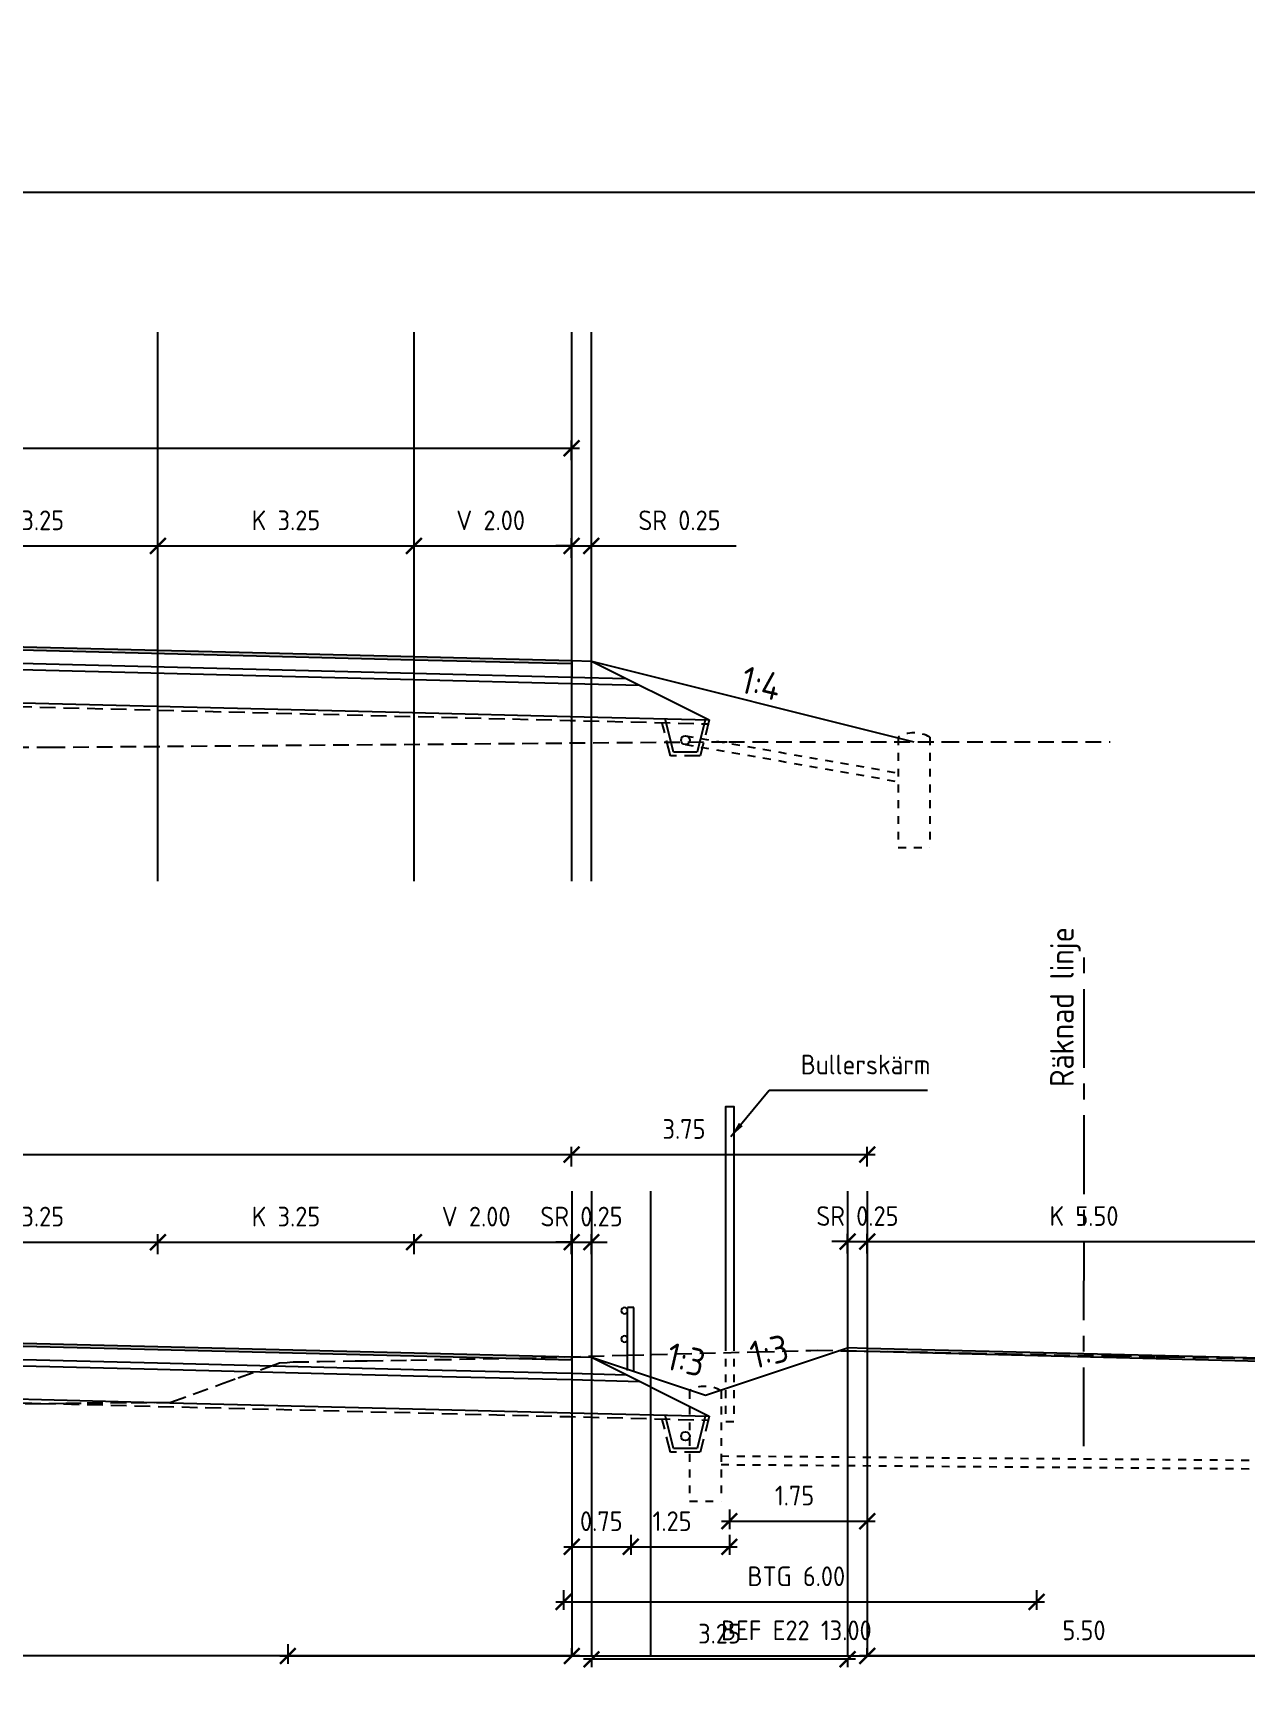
# Model space of a CAD drawing. Header units: metres. Extents: x 166439 to 168621, y 6226863 to 6228959.
# Drawn here: x 166580.16 to 166595.54, y 6226980.32 to 6227001.21 of the extents above; entities that cross this region are included whole.
import ezdxf

# ---------------------------------------------------------------- set-up
doc = ezdxf.new("R2010")
doc.units = ezdxf.units.M
doc.header["$LTSCALE"] = 0.1
doc.header["$MEASUREMENT"] = 0
for name, pattern in [('AA_DASHED_1', [2, 1, -1]), ('CENTER', [16, 10, -2, 2, -2]), ('DASHED_2', [3, 2, -1])]:
    doc.linetypes.add(name, pattern=pattern)
doc.layers.get('0').update_dxf_attribs({"linetype": 'CONTINUOUS'})
doc.layers.get('DEFPOINTS').update_dxf_attribs({"color": 5, "linetype": 'CONTINUOUS'})
for name, color, linetype in [('04_geotextil', 1, 'DASHED_2'), ('04_mått', 4, 'CONTINUOUS'), ('04_topp', 7, 'CONTINUOUS'), ('04_txt', 1, 'CONTINUOUS'), ('04_öb', 4, 'CONTINUOUS'), ('04_överyta', 3, 'CONTINUOUS'), ('900_CENT', 4, 'CENTER'), ('900_RACKE', 4, 'CONTINUOUS'), ('Brunn_', 4, 'AA_DASHED_1'), ('Bullerskärm', 4, 'CONTINUOUS'), ('M-372A', 8, 'DASHED_2'), ('M-373', 4, 'CONTINUOUS')]:
    doc.layers.add(name, color=color, linetype=linetype)
doc.styles.add('ISO', font='iso.shx')
doc.dimstyles.new('BH90$0', dxfattribs={"dimscale": 0.05, "dimtxt": 2.5, "dimasz": 2, "dimexe": 1, "dimexo": 5, "dimgap": 2, "dimtad": 1, "dimzin": 0, "dimdsep": 46, "dimtxsty": 'ISO', "dimblk1": 'ARCHTICK', "dimblk2": 'ARCHTICK', "dimsah": 1, "dimcen": 1.5, "dimdle": 1, "dimadec": 0, "dimazin": 0, "dimtfac": 1, "dimtix": 1, "dimtmove": 0, "dimatfit": 3, "dimfxl": 1.5, "dimfxlon": 1, "dimtolj": 1, "dimtzin": 0, "dimarcsym": 0})
doc.dimstyles.new('BH90$7', dxfattribs={"dimscale": 0.05, "dimtxt": 2.5, "dimasz": 3, "dimexe": 2, "dimexo": 20, "dimgap": 1, "dimtad": 1, "dimzin": 0, "dimdsep": 46, "dimtxsty": 'ISO', "dimblk1": 'OPEN90', "dimblk2": 'OPEN90', "dimsah": 1, "dimcen": 4, "dimdle": 2, "dimadec": 0, "dimazin": 0, "dimtfac": 1, "dimtix": 1, "dimtmove": 0, "dimatfit": 3, "dimfxl": 2, "dimtolj": 1, "dimtzin": 0, "dimarcsym": 0})

# ---------------------------------------------------------------- blocks, each defined once
blk = doc.blocks.new('_ARCHTICK')
at = {"color": 0, "linetype": 'ByBlock', "const_width": 0.15}
blk.add_lwpolyline([(-0.5, -0.5), (0.5, 0.5)], dxfattribs=at)
blk = doc.blocks.new('*D97')
at = {"layer": 'DEFPOINTS', "color": 0, "lineweight": -2}
for p, q in [((166563.162, 6227010.659), (166563.162, 6227015.659)), ((166663.162, 6227010.659), (166663.162, 6227015.659)), ((166561.162, 6227013.659), (166665.162, 6227013.659))]:
    blk.add_line(p, q, dxfattribs=at)
at = {"layer": 'DEFPOINTS', "color": 0}
for p in [(166663.162, 6227013.659), (166563.162, 6226999.189), (166663.162, 6226999.189)]:
    blk.add_point(p, dxfattribs=at)
at = {"layer": 'DEFPOINTS', "color": 0, "lineweight": -2, "xscale": 4, "yscale": 4, "zscale": 4, "rotation": 180}
blk.add_blockref('_ARCHTICK', (166563.162, 6227013.659), dxfattribs=at)
at = {"layer": 'DEFPOINTS', "color": 0, "lineweight": -2, "xscale": 4, "yscale": 4, "zscale": 4}
blk.add_blockref('_ARCHTICK', (166663.162, 6227013.659), dxfattribs=at)
at = {"layer": 'DEFPOINTS', "color": 0, "insert": (166613.162, 6227020.159), "char_height": 5, "attachment_point": 5, "style": 'ISO'}
blk.add_mtext('\\A1;100.00', dxfattribs=at)
blk = doc.blocks.new('*D104')
at = {"layer": '04_mått', "color": 0, "lineweight": -2}
for p, q in [((166578.395, 6226994.702), (166581.845, 6226994.702)), ((166578.495, 6226994.702), (166578.495, 6226994.802)), ((166581.745, 6226994.552), (166581.745, 6226994.802))]:
    blk.add_line(p, q, dxfattribs=at)
at = {"layer": 'DEFPOINTS', "color": 0}
for p in [(166578.495, 6226994.702), (166581.745, 6226994.702), (166581.745, 6226993.379)]:
    blk.add_point(p, dxfattribs=at)
at = {"layer": '04_mått', "color": 0, "lineweight": -2, "xscale": 0.2, "yscale": 0.2, "zscale": 0.2, "rotation": 180}
blk.add_blockref('_ARCHTICK', (166578.495, 6226994.702), dxfattribs=at)
at = {"layer": '04_mått', "color": 0, "lineweight": -2, "xscale": 0.2, "yscale": 0.2, "zscale": 0.2}
blk.add_blockref('_ARCHTICK', (166581.745, 6226994.702), dxfattribs=at)
at = {"layer": '04_mått', "color": 0, "insert": (166580.12, 6226995.027), "char_height": 0.25, "attachment_point": 5, "style": 'ISO'}
blk.add_mtext('\\A1;K 3.25', dxfattribs=at)
blk = doc.blocks.new('*D106')
at = {"layer": '04_mått', "color": 0, "lineweight": -2}
for p, q in [((166584.895, 6226994.702), (166587.095, 6226994.702)), ((166584.995, 6226994.552), (166584.995, 6226994.802)), ((166586.995, 6226994.552), (166586.995, 6226994.802))]:
    blk.add_line(p, q, dxfattribs=at)
at = {"layer": 'DEFPOINTS', "color": 0}
for p in [(166586.995, 6226994.702), (166584.995, 6226993.298), (166586.995, 6226993.348)]:
    blk.add_point(p, dxfattribs=at)
at = {"layer": '04_mått', "color": 0, "lineweight": -2, "xscale": 0.2, "yscale": 0.2, "zscale": 0.2, "rotation": 180}
blk.add_blockref('_ARCHTICK', (166584.995, 6226994.702), dxfattribs=at)
at = {"layer": '04_mått', "color": 0, "lineweight": -2, "xscale": 0.2, "yscale": 0.2, "zscale": 0.2}
blk.add_blockref('_ARCHTICK', (166586.995, 6226994.702), dxfattribs=at)
at = {"layer": '04_mått', "color": 0, "insert": (166585.967, 6226995.027), "char_height": 0.25, "attachment_point": 5, "style": 'ISO'}
blk.add_mtext('\\A1;V 2.00', dxfattribs=at)
blk = doc.blocks.new('*D107')
at = {"layer": '04_mått', "color": 0, "lineweight": -2}
for p, q in [((166586.995, 6226994.702), (166586.795, 6226994.702)), ((166586.995, 6226994.552), (166586.995, 6226994.802)), ((166586.995, 6226994.702), (166587.245, 6226994.702)), ((166587.245, 6226994.552), (166587.245, 6226994.802)), ((166587.245, 6226994.702), (166589.081, 6226994.702))]:
    blk.add_line(p, q, dxfattribs=at)
at = {"layer": 'DEFPOINTS', "color": 0}
for p in [(166587.245, 6226994.702), (166586.995, 6226993.248), (166587.245, 6226993.254)]:
    blk.add_point(p, dxfattribs=at)
at = {"layer": '04_mått', "color": 0, "lineweight": -2, "xscale": 0.2, "yscale": 0.2, "zscale": 0.2}
blk.add_blockref('_ARCHTICK', (166586.995, 6226994.702), dxfattribs=at)
at = {"layer": '04_mått', "color": 0, "lineweight": -2, "xscale": 0.2, "yscale": 0.2, "zscale": 0.2, "rotation": 180}
blk.add_blockref('_ARCHTICK', (166587.245, 6226994.702), dxfattribs=at)
at = {"layer": '04_mått', "color": 0, "insert": (166588.363, 6226995.027), "char_height": 0.25, "attachment_point": 5, "style": 'ISO'}
blk.add_mtext('\\A1;SR 0.25', dxfattribs=at)
blk = doc.blocks.new('*D108')
at = {"layer": '04_mått', "color": 0, "lineweight": -2}
for p, q in [((166568.495, 6226995.791), (166568.495, 6226996.041)), ((166586.995, 6226995.791), (166586.995, 6226996.041)), ((166568.395, 6226995.941), (166587.095, 6226995.941))]:
    blk.add_line(p, q, dxfattribs=at)
at = {"layer": 'DEFPOINTS', "color": 0}
for p in [(166586.995, 6226995.941), (166568.495, 6226993.248), (166586.995, 6226993.248)]:
    blk.add_point(p, dxfattribs=at)
at = {"layer": '04_mått', "color": 0, "lineweight": -2, "xscale": 0.2, "yscale": 0.2, "zscale": 0.2, "rotation": 180}
blk.add_blockref('_ARCHTICK', (166568.495, 6226995.941), dxfattribs=at)
at = {"layer": '04_mått', "color": 0, "lineweight": -2, "xscale": 0.2, "yscale": 0.2, "zscale": 0.2}
blk.add_blockref('_ARCHTICK', (166586.995, 6226995.941), dxfattribs=at)
at = {"layer": '04_mått', "color": 0, "insert": (166577.745, 6226996.293), "char_height": 0.25, "attachment_point": 5, "style": 'ISO'}
blk.add_mtext('\\A1;VÄGBREDD 18.50', dxfattribs=at)
blk = doc.blocks.new('*D109')
at = {"layer": '04_mått', "color": 0, "lineweight": -2}
for p, q in [((166587.646, 6226982.003), (166589.096, 6226982.003)), ((166587.746, 6226982.153), (166587.746, 6226981.903)), ((166588.996, 6226982.153), (166588.996, 6226981.903))]:
    blk.add_line(p, q, dxfattribs=at)
at = {"layer": 'DEFPOINTS', "color": 0}
for p in [(166587.746, 6226984.302), (166588.996, 6226984.081), (166588.996, 6226982.003)]:
    blk.add_point(p, dxfattribs=at)
at = {"layer": '04_mått', "color": 0, "lineweight": -2, "xscale": 0.2, "yscale": 0.2, "zscale": 0.2, "rotation": 180}
blk.add_blockref('_ARCHTICK', (166587.746, 6226982.003), dxfattribs=at)
at = {"layer": '04_mått', "color": 0, "lineweight": -2, "xscale": 0.2, "yscale": 0.2, "zscale": 0.2}
blk.add_blockref('_ARCHTICK', (166588.996, 6226982.003), dxfattribs=at)
at = {"layer": '04_mått', "color": 0, "insert": (166588.269, 6226982.328), "char_height": 0.25, "attachment_point": 5, "style": 'ISO'}
blk.add_mtext('\\A1;1.25', dxfattribs=at)
blk = doc.blocks.new('*D110')
at = {"layer": '04_mått', "color": 0, "lineweight": -2}
for p, q in [((166586.896, 6226982.003), (166587.846, 6226982.003)), ((166586.996, 6226982.153), (166586.996, 6226981.903)), ((166587.746, 6226982.153), (166587.746, 6226981.903))]:
    blk.add_line(p, q, dxfattribs=at)
at = {"layer": 'DEFPOINTS', "color": 0}
for p in [(166586.996, 6226984.414), (166587.746, 6226984.302), (166587.746, 6226982.003)]:
    blk.add_point(p, dxfattribs=at)
at = {"layer": '04_mått', "color": 0, "lineweight": -2, "xscale": 0.2, "yscale": 0.2, "zscale": 0.2, "rotation": 180}
blk.add_blockref('_ARCHTICK', (166586.996, 6226982.003), dxfattribs=at)
at = {"layer": '04_mått', "color": 0, "lineweight": -2, "xscale": 0.2, "yscale": 0.2, "zscale": 0.2}
blk.add_blockref('_ARCHTICK', (166587.746, 6226982.003), dxfattribs=at)
at = {"layer": '04_mått', "color": 0, "insert": (166587.371, 6226982.328), "char_height": 0.25, "attachment_point": 5, "style": 'ISO'}
blk.add_mtext('\\A1;0.75', dxfattribs=at)
blk = doc.blocks.new('*D111')
at = {"layer": '04_mått', "color": 0, "lineweight": -2}
for p, q in [((166588.996, 6226982.478), (166588.996, 6226982.228)), ((166590.746, 6226982.478), (166590.746, 6226982.228)), ((166588.896, 6226982.328), (166590.846, 6226982.328))]:
    blk.add_line(p, q, dxfattribs=at)
at = {"layer": 'DEFPOINTS', "color": 0}
for p in [(166590.746, 6226984.481), (166588.996, 6226984.244), (166590.746, 6226982.328)]:
    blk.add_point(p, dxfattribs=at)
at = {"layer": '04_mått', "color": 0, "lineweight": -2, "xscale": 0.2, "yscale": 0.2, "zscale": 0.2, "rotation": 180}
blk.add_blockref('_ARCHTICK', (166588.996, 6226982.328), dxfattribs=at)
at = {"layer": '04_mått', "color": 0, "lineweight": -2, "xscale": 0.2, "yscale": 0.2, "zscale": 0.2}
blk.add_blockref('_ARCHTICK', (166590.746, 6226982.328), dxfattribs=at)
at = {"layer": '04_mått', "color": 0, "insert": (166589.823, 6226982.653), "char_height": 0.25, "attachment_point": 5, "style": 'ISO'}
blk.add_mtext('\\A1;1.75', dxfattribs=at)
blk = doc.blocks.new('*D112')
at = {"layer": '04_mått', "color": 0, "lineweight": -2}
for p, q in [((166583.393, 6226980.768), (166583.393, 6226980.518)), ((166596.393, 6226980.768), (166596.393, 6226980.518)), ((166583.293, 6226980.618), (166596.493, 6226980.618))]:
    blk.add_line(p, q, dxfattribs=at)
at = {"layer": 'DEFPOINTS', "color": 0}
for p in [(166583.393, 6226984.347), (166596.393, 6226984.376), (166596.393, 6226980.618)]:
    blk.add_point(p, dxfattribs=at)
at = {"layer": '04_mått', "color": 0, "lineweight": -2, "xscale": 0.2, "yscale": 0.2, "zscale": 0.2, "rotation": 180}
blk.add_blockref('_ARCHTICK', (166583.393, 6226980.618), dxfattribs=at)
at = {"layer": '04_mått', "color": 0, "lineweight": -2, "xscale": 0.2, "yscale": 0.2, "zscale": 0.2}
blk.add_blockref('_ARCHTICK', (166596.393, 6226980.618), dxfattribs=at)
at = {"layer": '04_mått', "color": 0, "insert": (166589.846, 6226980.943), "char_height": 0.25, "attachment_point": 5, "style": 'ISO'}
blk.add_mtext('\\A1;BEF E22 13.00', dxfattribs=at)
blk = doc.blocks.new('*D116')
at = {"layer": '04_mått', "color": 0, "lineweight": -2}
for p, q in [((166584.995, 6226985.718), (166584.995, 6226985.968)), ((166586.995, 6226985.718), (166586.995, 6226985.968)), ((166584.895, 6226985.868), (166587.095, 6226985.868))]:
    blk.add_line(p, q, dxfattribs=at)
at = {"layer": 'DEFPOINTS', "color": 0}
for p in [(166586.995, 6226985.868), (166584.995, 6226984.464), (166586.995, 6226984.514)]:
    blk.add_point(p, dxfattribs=at)
at = {"layer": '04_mått', "color": 0, "lineweight": -2, "xscale": 0.2, "yscale": 0.2, "zscale": 0.2, "rotation": 180}
blk.add_blockref('_ARCHTICK', (166584.995, 6226985.868), dxfattribs=at)
at = {"layer": '04_mått', "color": 0, "lineweight": -2, "xscale": 0.2, "yscale": 0.2, "zscale": 0.2}
blk.add_blockref('_ARCHTICK', (166586.995, 6226985.868), dxfattribs=at)
at = {"layer": '04_mått', "color": 0, "insert": (166585.783, 6226986.193), "char_height": 0.25, "attachment_point": 5, "style": 'ISO'}
blk.add_mtext('\\A1;V 2.00', dxfattribs=at)
blk = doc.blocks.new('*D117')
at = {"layer": '04_mått', "color": 0, "lineweight": -2}
for p, q in [((166586.995, 6226985.718), (166586.995, 6226985.968)), ((166587.245, 6226985.718), (166587.245, 6226985.968)), ((166586.995, 6226985.868), (166586.795, 6226985.868)), ((166586.995, 6226985.868), (166587.245, 6226985.868)), ((166587.245, 6226985.868), (166587.445, 6226985.868))]:
    blk.add_line(p, q, dxfattribs=at)
at = {"layer": 'DEFPOINTS', "color": 0}
for p in [(166587.245, 6226985.868), (166586.995, 6226984.414), (166587.245, 6226984.42)]:
    blk.add_point(p, dxfattribs=at)
at = {"layer": '04_mått', "color": 0, "lineweight": -2, "xscale": 0.2, "yscale": 0.2, "zscale": 0.2}
blk.add_blockref('_ARCHTICK', (166586.995, 6226985.868), dxfattribs=at)
at = {"layer": '04_mått', "color": 0, "lineweight": -2, "xscale": 0.2, "yscale": 0.2, "zscale": 0.2, "rotation": 180}
blk.add_blockref('_ARCHTICK', (166587.245, 6226985.868), dxfattribs=at)
at = {"layer": '04_mått', "color": 0, "insert": (166587.12, 6226986.193), "char_height": 0.25, "attachment_point": 5, "style": 'ISO'}
blk.add_mtext('\\A1;SR 0.25', dxfattribs=at)
blk = doc.blocks.new('*D118')
at = {"layer": '04_mått', "color": 0, "lineweight": -2}
for p, q in [((166568.395, 6226986.979), (166587.095, 6226986.979)), ((166568.495, 6226986.829), (166568.495, 6226987.079)), ((166586.995, 6226986.829), (166586.995, 6226987.079))]:
    blk.add_line(p, q, dxfattribs=at)
at = {"layer": 'DEFPOINTS', "color": 0}
for p in [(166586.995, 6226986.979), (166568.495, 6226984.414), (166586.995, 6226984.414)]:
    blk.add_point(p, dxfattribs=at)
at = {"layer": '04_mått', "color": 0, "lineweight": -2, "xscale": 0.2, "yscale": 0.2, "zscale": 0.2, "rotation": 180}
blk.add_blockref('_ARCHTICK', (166568.495, 6226986.979), dxfattribs=at)
at = {"layer": '04_mått', "color": 0, "lineweight": -2, "xscale": 0.2, "yscale": 0.2, "zscale": 0.2}
blk.add_blockref('_ARCHTICK', (166586.995, 6226986.979), dxfattribs=at)
at = {"layer": '04_mått', "color": 0, "insert": (166577.745, 6226987.331), "char_height": 0.25, "attachment_point": 5, "style": 'ISO'}
blk.add_mtext('\\A1;VÄGBREDD 18.50', dxfattribs=at)
blk = doc.blocks.new('*D119')
at = {"layer": '04_mått', "color": 0, "lineweight": -2}
for p, q in [((166586.895, 6226986.979), (166590.846, 6226986.979)), ((166586.995, 6226986.979), (166586.995, 6226987.079)), ((166590.746, 6226986.829), (166590.746, 6226987.079))]:
    blk.add_line(p, q, dxfattribs=at)
at = {"layer": 'DEFPOINTS', "color": 0}
for p in [(166590.746, 6226986.979), (166586.995, 6226986.665), (166590.746, 6226984.16)]:
    blk.add_point(p, dxfattribs=at)
at = {"layer": '04_mått', "color": 0, "lineweight": -2, "xscale": 0.2, "yscale": 0.2, "zscale": 0.2, "rotation": 180}
blk.add_blockref('_ARCHTICK', (166586.995, 6226986.979), dxfattribs=at)
at = {"layer": '04_mått', "color": 0, "lineweight": -2, "xscale": 0.2, "yscale": 0.2, "zscale": 0.2}
blk.add_blockref('_ARCHTICK', (166590.746, 6226986.979), dxfattribs=at)
at = {"layer": '04_mått', "color": 0, "insert": (166588.421, 6226987.304), "char_height": 0.25, "attachment_point": 5, "style": 'ISO'}
blk.add_mtext('\\A1;3.75', dxfattribs=at)
blk = doc.blocks.new('Bullerskydd')
at = {"flags": 128}
blk.add_lwpolyline([(-0.051, 0.099), (-0.051, 3.099), (0.049, 3.099), (0.049, 0.099)], dxfattribs=at)
at = {"linetype": 'AA_DASHED_1', "flags": 128}
blk.add_lwpolyline([(0.049, 0.099), (0.049, -0.901), (-0.051, -0.901), (-0.051, 0.099)], dxfattribs=at)
blk = doc.blocks.new('*D120')
at = {"layer": '04_mått', "color": 0, "lineweight": -2}
for p, q in [((166590.496, 6226985.725), (166590.496, 6226985.975)), ((166590.746, 6226985.725), (166590.746, 6226985.975)), ((166590.496, 6226985.875), (166590.296, 6226985.875)), ((166590.496, 6226985.875), (166590.746, 6226985.875)), ((166590.746, 6226985.875), (166590.946, 6226985.875))]:
    blk.add_line(p, q, dxfattribs=at)
at = {"layer": 'DEFPOINTS', "color": 0}
for p in [(166590.746, 6226985.875), (166590.496, 6226984.475), (166590.746, 6226984.481)]:
    blk.add_point(p, dxfattribs=at)
at = {"layer": '04_mått', "color": 0, "lineweight": -2, "xscale": 0.2, "yscale": 0.2, "zscale": 0.2}
blk.add_blockref('_ARCHTICK', (166590.496, 6226985.875), dxfattribs=at)
at = {"layer": '04_mått', "color": 0, "lineweight": -2, "xscale": 0.2, "yscale": 0.2, "zscale": 0.2, "rotation": 180}
blk.add_blockref('_ARCHTICK', (166590.746, 6226985.875), dxfattribs=at)
at = {"layer": '04_mått', "color": 0, "insert": (166590.621, 6226986.2), "char_height": 0.25, "attachment_point": 5, "style": 'ISO'}
blk.add_mtext('\\A1;SR 0.25', dxfattribs=at)
blk = doc.blocks.new('*D122')
at = {"layer": '04_mått', "color": 0, "lineweight": -2}
for p, q in [((166586.893, 6226981.454), (166586.893, 6226981.204)), ((166592.893, 6226981.454), (166592.893, 6226981.204)), ((166586.793, 6226981.304), (166592.993, 6226981.304))]:
    blk.add_line(p, q, dxfattribs=at)
at = {"layer": 'DEFPOINTS', "color": 0}
for p in [(166586.893, 6226984.395), (166592.893, 6226984.359), (166592.893, 6226981.304)]:
    blk.add_point(p, dxfattribs=at)
at = {"layer": '04_mått', "color": 0, "lineweight": -2, "xscale": 0.2, "yscale": 0.2, "zscale": 0.2, "rotation": 180}
blk.add_blockref('_ARCHTICK', (166586.893, 6226981.304), dxfattribs=at)
at = {"layer": '04_mått', "color": 0, "lineweight": -2, "xscale": 0.2, "yscale": 0.2, "zscale": 0.2}
blk.add_blockref('_ARCHTICK', (166592.893, 6226981.304), dxfattribs=at)
at = {"layer": '04_mått', "color": 0, "insert": (166589.846, 6226981.629), "char_height": 0.25, "attachment_point": 5, "style": 'ISO'}
blk.add_mtext('\\A1;BTG 6.00', dxfattribs=at)
blk = doc.blocks.new('*D123')
at = {"layer": 'DEFPOINTS', "color": 0, "lineweight": -2}
for p, q in [((166590.746, 6226980.618), (166590.746, 6226980.718)), ((166596.246, 6226980.618), (166596.246, 6226980.718)), ((166596.346, 6226980.618), (166590.646, 6226980.618))]:
    blk.add_line(p, q, dxfattribs=at)
at = {"layer": 'DEFPOINTS', "color": 0}
for p in [(166590.746, 6226980.618), (166590.746, 6226980.618), (166596.246, 6226980.618)]:
    blk.add_point(p, dxfattribs=at)
at = {"layer": 'DEFPOINTS', "color": 0, "lineweight": -2, "xscale": 0.2, "yscale": 0.2, "zscale": 0.2, "rotation": 180}
blk.add_blockref('_ARCHTICK', (166590.746, 6226980.618), dxfattribs=at)
at = {"layer": 'DEFPOINTS', "color": 0, "lineweight": -2, "xscale": 0.2, "yscale": 0.2, "zscale": 0.2}
blk.add_blockref('_ARCHTICK', (166596.246, 6226980.618), dxfattribs=at)
at = {"layer": 'DEFPOINTS', "color": 0, "insert": (166593.496, 6226980.943), "char_height": 0.25, "attachment_point": 5, "style": 'ISO'}
blk.add_mtext('\\A1;5.50', dxfattribs=at)
blk = doc.blocks.new('*D124')
at = {"layer": 'DEFPOINTS', "color": 0, "lineweight": -2}
for p, q in [((166590.596, 6226980.576), (166587.146, 6226980.576)), ((166587.246, 6226980.576), (166587.246, 6226980.476)), ((166590.496, 6226980.576), (166590.496, 6226980.476))]:
    blk.add_line(p, q, dxfattribs=at)
at = {"layer": 'DEFPOINTS', "color": 0}
for p in [(166587.246, 6226980.618), (166587.246, 6226980.576), (166590.496, 6226980.618)]:
    blk.add_point(p, dxfattribs=at)
at = {"layer": 'DEFPOINTS', "color": 0, "lineweight": -2, "xscale": 0.2, "yscale": 0.2, "zscale": 0.2, "rotation": 180}
blk.add_blockref('_ARCHTICK', (166587.246, 6226980.576), dxfattribs=at)
at = {"layer": 'DEFPOINTS', "color": 0, "lineweight": -2, "xscale": 0.2, "yscale": 0.2, "zscale": 0.2}
blk.add_blockref('_ARCHTICK', (166590.496, 6226980.576), dxfattribs=at)
at = {"layer": 'DEFPOINTS', "color": 0, "insert": (166588.871, 6226980.901), "char_height": 0.25, "attachment_point": 5, "style": 'ISO'}
blk.add_mtext('\\A1;3.25', dxfattribs=at)
blk = doc.blocks.new('*D125')
at = {"layer": 'DEFPOINTS', "color": 0, "lineweight": -2}
for p, q in [((166568.496, 6226980.618), (166568.496, 6226980.718)), ((166586.996, 6226980.618), (166586.996, 6226980.718)), ((166587.096, 6226980.618), (166568.396, 6226980.618))]:
    blk.add_line(p, q, dxfattribs=at)
at = {"layer": 'DEFPOINTS', "color": 0}
for p in [(166568.496, 6226980.618), (166568.496, 6226980.618), (166586.996, 6226980.618)]:
    blk.add_point(p, dxfattribs=at)
at = {"layer": 'DEFPOINTS', "color": 0, "lineweight": -2, "xscale": 0.2, "yscale": 0.2, "zscale": 0.2, "rotation": 180}
blk.add_blockref('_ARCHTICK', (166568.496, 6226980.618), dxfattribs=at)
at = {"layer": 'DEFPOINTS', "color": 0, "lineweight": -2, "xscale": 0.2, "yscale": 0.2, "zscale": 0.2}
blk.add_blockref('_ARCHTICK', (166586.996, 6226980.618), dxfattribs=at)
at = {"layer": 'DEFPOINTS', "color": 0, "insert": (166577.746, 6226980.943), "char_height": 0.25, "attachment_point": 5, "style": 'ISO'}
blk.add_mtext('\\A1;18.50', dxfattribs=at)
blk = doc.blocks.new('*D138')
at = {"layer": '04_överyta', "color": 0, "lineweight": -2}
for p, q in [((166590.746, 6226985.875), (166590.746, 6226985.975)), ((166596.246, 6226985.875), (166596.246, 6226985.975)), ((166590.646, 6226985.875), (166596.346, 6226985.875))]:
    blk.add_line(p, q, dxfattribs=at)
at = {"layer": 'DEFPOINTS', "color": 0}
for p in [(166596.246, 6226985.875), (166590.746, 6226985.697), (166596.246, 6226985.703)]:
    blk.add_point(p, dxfattribs=at)
at = {"layer": '04_överyta', "color": 0, "lineweight": -2, "xscale": 0.2, "yscale": 0.2, "zscale": 0.2, "rotation": 180}
blk.add_blockref('_ARCHTICK', (166590.746, 6226985.875), dxfattribs=at)
at = {"layer": '04_överyta', "color": 0, "lineweight": -2, "xscale": 0.2, "yscale": 0.2, "zscale": 0.2}
blk.add_blockref('_ARCHTICK', (166596.246, 6226985.875), dxfattribs=at)
at = {"layer": '04_överyta', "color": 0, "insert": (166593.496, 6226986.2), "char_height": 0.25, "attachment_point": 5, "style": 'ISO'}
blk.add_mtext('\\A1;K 5.50', dxfattribs=at)
blk = doc.blocks.new('A$C7658371B')
at = {"layer": '900_RACKE', "color": 4}
for p, q in [((0, 0.8), (0.08, 0.8)), ((0, 0), (0, 0.8)), ((0.08, 0), (0.08, 0.8))]:
    blk.add_line(p, q, dxfattribs=at)
for centre in [(0.12, 0.759), (0.12, 0.4)]:
    blk.add_circle(centre, 0.0402, dxfattribs=at)
blk = doc.blocks.new('*D191')
at = {"layer": '04_mått', "color": 0, "lineweight": -2}
for p, q in [((166581.645, 6226994.702), (166585.095, 6226994.702)), ((166581.745, 6226994.702), (166581.745, 6226994.802)), ((166584.995, 6226994.552), (166584.995, 6226994.802))]:
    blk.add_line(p, q, dxfattribs=at)
at = {"layer": 'DEFPOINTS', "color": 0}
for p in [(166581.745, 6226994.702), (166584.995, 6226994.702), (166584.995, 6226993.298)]:
    blk.add_point(p, dxfattribs=at)
at = {"layer": '04_mått', "color": 0, "lineweight": -2, "xscale": 0.2, "yscale": 0.2, "zscale": 0.2, "rotation": 180}
blk.add_blockref('_ARCHTICK', (166581.745, 6226994.702), dxfattribs=at)
at = {"layer": '04_mått', "color": 0, "lineweight": -2, "xscale": 0.2, "yscale": 0.2, "zscale": 0.2}
blk.add_blockref('_ARCHTICK', (166584.995, 6226994.702), dxfattribs=at)
at = {"layer": '04_mått', "color": 0, "insert": (166583.37, 6226995.027), "char_height": 0.25, "attachment_point": 5, "style": 'ISO'}
blk.add_mtext('\\A1;K 3.25', dxfattribs=at)
blk = doc.blocks.new('*D194')
at = {"layer": '04_mått', "color": 0, "lineweight": -2}
for p, q in [((166578.495, 6226985.868), (166578.495, 6226985.968)), ((166581.745, 6226985.718), (166581.745, 6226985.968)), ((166578.395, 6226985.868), (166581.845, 6226985.868))]:
    blk.add_line(p, q, dxfattribs=at)
at = {"layer": 'DEFPOINTS', "color": 0}
for p in [(166578.495, 6226985.868), (166581.745, 6226985.868), (166581.745, 6226984.545)]:
    blk.add_point(p, dxfattribs=at)
at = {"layer": '04_mått', "color": 0, "lineweight": -2, "xscale": 0.2, "yscale": 0.2, "zscale": 0.2, "rotation": 180}
blk.add_blockref('_ARCHTICK', (166578.495, 6226985.868), dxfattribs=at)
at = {"layer": '04_mått', "color": 0, "lineweight": -2, "xscale": 0.2, "yscale": 0.2, "zscale": 0.2}
blk.add_blockref('_ARCHTICK', (166581.745, 6226985.868), dxfattribs=at)
at = {"layer": '04_mått', "color": 0, "insert": (166580.12, 6226986.193), "char_height": 0.25, "attachment_point": 5, "style": 'ISO'}
blk.add_mtext('\\A1;K 3.25', dxfattribs=at)
blk = doc.blocks.new('*D195')
at = {"layer": '04_mått', "color": 0, "lineweight": -2}
for p, q in [((166581.745, 6226985.868), (166581.745, 6226985.968)), ((166584.995, 6226985.718), (166584.995, 6226985.968)), ((166581.645, 6226985.868), (166585.095, 6226985.868))]:
    blk.add_line(p, q, dxfattribs=at)
at = {"layer": 'DEFPOINTS', "color": 0}
for p in [(166581.745, 6226985.868), (166584.995, 6226985.868), (166584.995, 6226984.464)]:
    blk.add_point(p, dxfattribs=at)
at = {"layer": '04_mått', "color": 0, "lineweight": -2, "xscale": 0.2, "yscale": 0.2, "zscale": 0.2, "rotation": 180}
blk.add_blockref('_ARCHTICK', (166581.745, 6226985.868), dxfattribs=at)
at = {"layer": '04_mått', "color": 0, "lineweight": -2, "xscale": 0.2, "yscale": 0.2, "zscale": 0.2}
blk.add_blockref('_ARCHTICK', (166584.995, 6226985.868), dxfattribs=at)
at = {"layer": '04_mått', "color": 0, "insert": (166583.37, 6226986.193), "char_height": 0.25, "attachment_point": 5, "style": 'ISO'}
blk.add_mtext('\\A1;K 3.25', dxfattribs=at)

msp = doc.modelspace()

# ---------------------------------------------------------------- hatches: boundary and pattern name
at = {"layer": '04_topp'}
h = msp.add_hatch(color=256, dxfattribs=at)
h.paths.add_polyline_path([(166576.9952, 6226993.4206), (166576.9952, 6226993.4606), (166570.4952, 6226993.2981), (166570.4952, 6226993.2581), (166570.4962, 6226993.2581)])
h.paths.add_polyline_path([(166570.4952, 6226993.2581), (166570.4952, 6226993.2981), (166568.4952, 6226993.2481), (166568.4952, 6226993.2081), (166568.4962, 6226993.2081)])
h.paths.add_polyline_path([(166577.6802, 6226993.4779), (166576.9952, 6226993.4606), (166576.9952, 6226993.4206), (166576.9962, 6226993.4206), (166577.6802, 6226993.4378)])
h.paths.add_polyline_path([(166578.4952, 6226993.4607), (166577.8102, 6226993.4779), (166577.8102, 6226993.4379), (166578.4952, 6226993.4207)])
h.paths.add_polyline_path([(166578.4952, 6226993.4607), (166578.4952, 6226993.4207), (166584.9952, 6226993.2582), (166584.9952, 6226993.2982)])
h.paths.add_polyline_path([(166584.9952, 6226993.2982), (166584.9952, 6226993.2582), (166586.9952, 6226993.2082), (166586.9952, 6226993.2482)])
h.paths.add_polyline_path([(166577.7452, 6226993.4795), (166577.6802, 6226993.4779), (166577.6802, 6226993.4378), (166577.7452, 6226993.4395)])
h.paths.add_polyline_path([(166577.8102, 6226993.4779), (166577.7452, 6226993.4795), (166577.7452, 6226993.4395), (166577.8102, 6226993.4379)])
h = msp.add_hatch(color=256, dxfattribs=at)
h.paths.add_polyline_path([(166570.4962, 6226984.424), (166573.7462, 6226984.5053), (166576.9962, 6226984.5865), (166577.7452, 6226984.6053), (166578.4942, 6226984.5865), (166581.7442, 6226984.5053), (166584.9942, 6226984.424), (166586.1855, 6226984.3942), (166586.3435, 6226984.397), (166586.6085, 6226984.404), (166586.9848, 6226984.4143), (166584.9952, 6226984.464), (166581.7452, 6226984.5453), (166578.4952, 6226984.6265), (166577.7452, 6226984.6453), (166576.9952, 6226984.6265), (166573.7452, 6226984.5453), (166570.4952, 6226984.464), (166568.4955, 6226984.414), (166568.4955, 6226984.374)])
h.paths.add_polyline_path([(166586.9955, 6226984.414), (166586.9848, 6226984.4143), (166586.6085, 6226984.404), (166586.3435, 6226984.397), (166586.1855, 6226984.3942), (166586.9942, 6226984.374), (166586.9955, 6226984.374)])
h = msp.add_hatch(color=256, dxfattribs=at)
h.paths.add_polyline_path([(166596.2445, 6226984.3434), (166596.2455, 6226984.3434), (166596.2455, 6226984.3834), (166593.4955, 6226984.4521), (166593.4955, 6226984.4121)])
h.paths.add_polyline_path([(166593.4955, 6226984.4121), (166593.4955, 6226984.4521), (166590.7455, 6226984.5209), (166590.7455, 6226984.4809)])

# ---------------------------------------------------------------- linework, layer by layer
at = {"layer": '04_geotextil'}
for p, q in [((166588.2486, 6226992.0394), (166588.1455, 6226992.4517)), ((166588.7404, 6226992.4944), (166588.6267, 6226992.0394)), ((166588.6267, 6226992.0394), (166588.2486, 6226992.0394)), ((166588.7404, 6226983.6602), (166588.6267, 6226983.2052)), ((166588.2486, 6226983.2052), (166588.1455, 6226983.6174)), ((166588.6267, 6226983.2052), (166588.2486, 6226983.2052))]:
    msp.add_line(p, q, dxfattribs=at)
at = {"layer": '04_geotextil', "flags": 128}
for points in [[(166566.7512, 6226992.4442), (166568.5142, 6226992.4883), (166570.5142, 6226992.5383), (166577.0142, 6226992.7008), (166577.7453, 6226992.7193), (166578.4762, 6226992.701), (166584.9762, 6226992.5385), (166586.9762, 6226992.4885), (166588.7392, 6226992.4444)], [(166566.7516, 6226983.6102), (166568.5142, 6226983.6543), (166570.5142, 6226983.7043), (166573.7642, 6226983.7855), (166577.0142, 6226983.8668), (166577.7452, 6226983.885), (166578.4762, 6226983.8668), (166581.7262, 6226983.7855), (166584.9762, 6226983.7043), (166586.9762, 6226983.6543), (166588.7392, 6226983.6102)]]:
    msp.add_lwpolyline(points, dxfattribs=at)
at = {"layer": '04_öb'}
for p, q in [((166587.2452, 6226993.242), (166588.7404, 6226992.4944)), ((166588.2876, 6226992.0844), (166588.1851, 6226992.4944)), ((166588.6901, 6226992.4944), (166588.5876, 6226992.0844)), ((166588.5876, 6226992.0844), (166588.2876, 6226992.0844)), ((166587.2452, 6226984.4078), (166588.7404, 6226983.6602)), ((166588.2876, 6226983.2502), (166588.1851, 6226983.6602)), ((166588.6901, 6226983.6602), (166588.5876, 6226983.2502)), ((166588.5876, 6226983.2502), (166588.2876, 6226983.2502))]:
    msp.add_line(p, q, dxfattribs=at)
at = {"layer": '04_öb', "flags": 128}
for points in [[(166567.6345, 6226992.9365), (166568.5024, 6226992.9582), (166570.5024, 6226993.0082), (166577.0024, 6226993.1707), (166577.7452, 6226993.1894), (166578.488, 6226993.1708), (166584.988, 6226993.0083), (166586.988, 6226992.9583), (166587.8559, 6226992.9366)], [(166566.75, 6226992.4942), (166568.5129, 6226992.5383), (166570.5129, 6226992.5883), (166577.0129, 6226992.7508), (166577.7453, 6226992.7693), (166578.4775, 6226992.751), (166584.9775, 6226992.5885), (166586.9775, 6226992.5385), (166588.7404, 6226992.4944)], [(166566.7503, 6226983.6602), (166568.5129, 6226983.7042), (166570.5129, 6226983.7542), (166573.7629, 6226983.8355), (166577.0129, 6226983.9167), (166577.7452, 6226983.935), (166578.4775, 6226983.9167), (166581.7275, 6226983.8355), (166584.9775, 6226983.7542), (166586.9775, 6226983.7042), (166588.7404, 6226983.6602)]]:
    msp.add_lwpolyline(points, dxfattribs=at)
at = {"layer": '04_öb'}
msp.add_lwpolyline([(166567.6348, 6226984.1024), (166568.5024, 6226984.1241), (166570.5024, 6226984.1741), (166573.7524, 6226984.2554), (166577.0024, 6226984.3366), (166577.7452, 6226984.3552), (166578.488, 6226984.3366), (166581.738, 6226984.2554), (166584.988, 6226984.1741), (166586.988, 6226984.1241), (166587.8559, 6226984.1024)], dxfattribs=at)
at = {"layer": '04_överyta'}
for p, q in [((166586.9952, 6226993.2482), (166586.9952, 6226993.0382)), ((166587.2452, 6226993.242), (166591.3387, 6226992.2186)), ((166586.9955, 6226984.374), (166586.9955, 6226984.414)), ((166586.9955, 6226984.374), (166586.9955, 6226984.2039))]:
    msp.add_line(p, q, dxfattribs=at)
at = {"layer": '04_överyta', "flags": 128}
for points in [[(166568.2452, 6226993.2418), (166568.4952, 6226993.2481), (166570.4952, 6226993.2981), (166576.9952, 6226993.4606), (166577.7452, 6226993.4795), (166578.4952, 6226993.4607), (166584.9952, 6226993.2982), (166586.9952, 6226993.2482), (166587.2452, 6226993.242)], [(166567.803, 6226993.0207), (166568.5004, 6226993.0381), (166570.5004, 6226993.0881), (166577.0004, 6226993.2506), (166577.7452, 6226993.2694), (166578.4899, 6226993.2508), (166584.9899, 6226993.0883), (166586.9899, 6226993.0383), (166587.6874, 6226993.0209)], [(166568.4952, 6226993.2081), (166568.4962, 6226993.2081), (166570.4962, 6226993.2581), (166576.9962, 6226993.4206), (166577.7452, 6226993.4395), (166578.4942, 6226993.4208), (166584.9942, 6226993.2583), (166586.9942, 6226993.2083), (166586.9952, 6226993.2082)]]:
    msp.add_lwpolyline(points, dxfattribs=at)
at = {"layer": '04_överyta'}
for points in [[(166568.4955, 6226984.414), (166570.4952, 6226984.464), (166573.7452, 6226984.5453), (166576.9952, 6226984.6265), (166577.7452, 6226984.6453), (166578.4952, 6226984.6265), (166581.7452, 6226984.5453), (166584.9952, 6226984.464), (166586.9955, 6226984.414)], [(166568.4955, 6226984.374), (166568.4962, 6226984.374), (166570.4962, 6226984.424), (166573.7462, 6226984.5053), (166576.9962, 6226984.5865), (166577.7452, 6226984.6053), (166578.4942, 6226984.5865), (166581.7442, 6226984.5053), (166584.9942, 6226984.424), (166586.9942, 6226984.374), (166586.9955, 6226984.374)], [(166586.9955, 6226984.414), (166587.2452, 6226984.4078), (166588.6913, 6226983.9257), (166590.4955, 6226984.5271)], [(166596.6115, 6226984.3342), (166596.2445, 6226984.3434), (166590.7445, 6226984.4809), (166590.3839, 6226984.4899)], [(166596.4955, 6226984.3771), (166596.2455, 6226984.3834), (166590.7455, 6226984.5209), (166590.4955, 6226984.5271)], [(166567.8033, 6226984.1867), (166568.5004, 6226984.2041), (166570.5004, 6226984.2541), (166573.7504, 6226984.3353), (166577.0004, 6226984.4166), (166577.7452, 6226984.4352), (166578.4899, 6226984.4166), (166581.7399, 6226984.3353), (166584.9899, 6226984.2541), (166586.9899, 6226984.2041), (166587.6874, 6226984.1866)]]:
    msp.add_lwpolyline(points, dxfattribs=at)
at = {"layer": '900_CENT'}
msp.add_line((166593.4948, 6226983.2794), (166593.4988, 6226989.5817), dxfattribs=at)
at = {"layer": 'Brunn_', "flags": 128}
for points in [[(166588.4376, 6226992.2944), (166591.1387, 6226991.8219)], [(166591.1387, 6226992.2752), (166591.1387, 6226990.8752)], [(166591.5387, 6226992.2752), (166591.5387, 6226990.8752)], [(166588.4376, 6226992.1844), (166591.1387, 6226991.7119)], [(166591.1387, 6226990.8752), (166591.5387, 6226990.8752)], [(166588.4913, 6226983.9823), (166588.4913, 6226982.5823)], [(166588.8913, 6226983.9823), (166588.8913, 6226982.5823)], [(166588.8913, 6226983.1557), (166597.7877, 6226983.0853)], [(166588.8913, 6226983.0467), (166597.7877, 6226982.9769)], [(166588.4913, 6226982.5823), (166588.8913, 6226982.5823)]]:
    msp.add_lwpolyline(points, dxfattribs=at)
at = {"layer": 'Brunn_'}
for centre in [(166591.3387, 6226991.9496), (166588.6913, 6226983.6567)]:
    msp.add_arc(centre, 0.3821, 58.43504, 121.56496, dxfattribs=at)
at = {"layer": 'DEFPOINTS', "color": 5}
for p, q in [((166581.7452, 6226990.4504), (166581.7452, 6226997.4135)), ((166584.9952, 6226990.4504), (166584.9952, 6226997.4135)), ((166586.9952, 6226990.4504), (166586.9952, 6226997.4135)), ((166587.2452, 6226990.4504), (166587.2452, 6226997.4135))]:
    msp.add_line(p, q, dxfattribs=at)
at = {"layer": 'DEFPOINTS', "flags": 128}
msp.add_lwpolyline([(166561.8364, 6226943.7888), (166561.8364, 6226999.1888), (166622.9364, 6226999.1888), (166622.9364, 6226999.1888), (166622.9364, 6226953.6888), (166622.9364, 6226943.7888)], close=True, dxfattribs=at)
for points in [[(166586.9955, 6226986.5145), (166586.9955, 6226980.6178)], [(166587.2455, 6226986.5145), (166587.2455, 6226980.6178)], [(166587.9955, 6226986.5145), (166587.9955, 6226980.6178)], [(166590.4955, 6226986.5145), (166590.4955, 6226980.6178)], [(166590.7455, 6226986.5145), (166590.7455, 6226980.6178)]]:
    msp.add_lwpolyline(points, dxfattribs=at)
at = {"layer": 'M-372A'}
for points in [[(166563.8477, 6226992.3565), (166566.3653, 6226992.363), (166569.7076, 6226992.2151), (166580.3686, 6226992.1478), (166588.9891, 6226992.2186), (166591.7134, 6226992.2186)], [(166580.0595, 6226983.821), (166580.5735, 6226983.825), (166580.8455, 6226983.828), (166581.4065, 6226983.833), (166581.9105, 6226983.837), (166582.5375, 6226984.065), (166582.7645, 6226984.147), (166583.0935, 6226984.266), (166583.2655, 6226984.329), (166583.2755, 6226984.333), (166583.2895, 6226984.337), (166583.3835, 6226984.343), (166583.4185, 6226984.345), (166583.4605, 6226984.348), (166583.7945, 6226984.353), (166584.2475, 6226984.361), (166584.4015, 6226984.363), (166584.9565, 6226984.373), (166585.2575, 6226984.378), (166585.2705, 6226984.378), (166586.3435, 6226984.397), (166586.6085, 6226984.404), (166587.7115, 6226984.434), (166588.3205, 6226984.45), (166589.3675, 6226984.478), (166590.0285, 6226984.495), (166590.1085, 6226984.497), (166592.0645, 6226984.46), (166592.5165, 6226984.452), (166593.8975, 6226984.425), (166594.4135, 6226984.415), (166594.5755, 6226984.412), (166595.2115, 6226984.4), (166595.9625, 6226984.385)]]:
    msp.add_lwpolyline(points, dxfattribs=at)
at = {"layer": 'M-372A', "flags": 128}
msp.add_lwpolyline([(166591.7134, 6226992.2186), (166593.8267, 6226992.2186)], dxfattribs=at)
at = {"layer": 'M-373'}
for centre in [(166588.4376, 6226992.2394), (166588.4376, 6226983.4052)]:
    msp.add_circle(centre, 0.055, dxfattribs=at)

# ---------------------------------------------------------------- block references
at = {"layer": '900_RACKE', "xscale": -1}
msp.add_blockref('A$C7658371B', (166587.7855, 6226984.2396), dxfattribs=at)
at = {"layer": 'Bullerskärm', "color": 4}
msp.add_blockref('Bullerskydd', (166589.004, 6226984.491), dxfattribs=at)

# ---------------------------------------------------------------- texts
at = {"layer": '04_mått', "style": 'ISO'}
for s, rotation, p in [('1:4', 346.42098, (166589.1179, 6226992.8466)), ('1:3', 13.10699, (166589.3073, 6226984.2556)), ('1:3', 346.89301, (166588.1712, 6226984.2622))]:
    msp.add_text(s, height=0.35, rotation=rotation, dxfattribs=at).set_placement(p)
at = {"layer": '04_mått', "insert": (166589.9021, 6226987.9972), "char_height": 0.25, "attachment_point": 7, "style": 'ISO'}
msp.add_mtext('Bullerskärm', dxfattribs=at)
at = {"layer": '04_txt', "style": 'ISO'}
msp.add_text('Räknad linje', height=0.3, rotation=90, dxfattribs=at).set_placement((166593.3651, 6226987.837))

# ---------------------------------------------------------------- dimensions: what is measured, and where the dimension line sits
at = {"layer": '04_mått'}
for base, p1, p2, text, picture, middle in [((166586.9952, 6226995.9409), (166568.4952, 6226993.2481), (166586.9952, 6226993.2481), 'VÄGBREDD <>', '*D108', (166577.7452, 6226996.2927)), ((166581.7452, 6226994.7021), (166578.4952, 6226994.7021), (166581.7452, 6226993.3795), 'K <>', '*D104', (166580.1202, 6226995.0271)), ((166584.9952, 6226994.7021), (166581.7452, 6226994.7021), (166584.9952, 6226993.2982), 'K <>', '*D191', (166583.3702, 6226995.0271)), ((166586.9952, 6226986.9789), (166568.4952, 6226984.4138), (166586.9952, 6226984.4138), 'VÄGBREDD <>', '*D118', (166577.7452, 6226987.3307)), ((166581.7452, 6226985.8679), (166578.4952, 6226985.8679), (166581.7452, 6226984.5453), 'K <>', '*D194', (166580.1202, 6226986.1929)), ((166584.9952, 6226985.8679), (166581.7452, 6226985.8679), (166584.9952, 6226984.464), 'K <>', '*D195', (166583.3702, 6226986.1929))]:
    dim = msp.add_linear_dim(base=base, p1=p1, p2=p2, text=text, dimstyle='BH90$0', override={"dimscale": 0.1}, dxfattribs=at)
    dim.commit()
    dim.dimension.update_dxf_attribs({"geometry": picture, "text_midpoint": middle})
for base, p1, p2, text, picture, middle in [((166586.9952, 6226994.7021), (166584.9952, 6226993.2982), (166586.9952, 6226993.3482), 'V <>', '*D106', (166585.9667, 6226994.7021)), ((166587.2452, 6226994.7021), (166586.9952, 6226993.2482), (166587.2452, 6226993.2545), 'SR <>', '*D107', (166588.3631, 6226994.7021)), ((166586.9952, 6226985.8679), (166584.9952, 6226984.464), (166586.9952, 6226984.514), 'V <>', '*D116', (166585.7827, 6226985.8679)), ((166587.2452, 6226985.8679), (166586.9952, 6226984.414), (166587.2452, 6226984.4203), 'SR <>', '*D117', (166587.1202, 6226985.8679)), ((166590.7455, 6226985.8752), (166590.4955, 6226984.4746), (166590.7455, 6226984.4809), 'SR <>', '*D120', (166590.6205, 6226985.8752))]:
    dim = msp.add_linear_dim(base=base, p1=p1, p2=p2, text=text, dimstyle='BH90$0', override={"dimscale": 0.1}, dxfattribs=at)
    dim.commit()
    dim.dimension.update_dxf_attribs({"geometry": picture, "text_midpoint": middle, "dimtype": 160})
at = {"layer": '04_mått', "color": 4}
for base, p1, p2, picture, middle in [((166590.7455, 6226986.9789), (166586.9955, 6226986.6645), (166590.7455, 6226984.1602), '*D119', (166588.4208, 6226986.9789)), ((166590.7455, 6226982.3276), (166588.9955, 6226984.2444), (166590.7455, 6226984.4809), '*D111', (166589.8229, 6226982.3276)), ((166587.7455, 6226982.0026), (166586.9955, 6226984.4136), (166587.7455, 6226984.3024), '*D110', (166587.3705, 6226982.0026)), ((166588.9955, 6226982.0026), (166587.7455, 6226984.3024), (166588.9955, 6226984.0808), '*D109', (166588.2695, 6226982.0026))]:
    dim = msp.add_linear_dim(base=base, p1=p1, p2=p2, dimstyle='BH90$0', override={"dimscale": 0.1}, dxfattribs=at)
    dim.commit()
    dim.dimension.update_dxf_attribs({"geometry": picture, "text_midpoint": middle, "dimtype": 160})
for base, p1, p2, text, picture, middle in [((166596.3932, 6226980.6178), (166583.3932, 6226984.3472), (166596.3932, 6226984.376), 'BEF E22 <>', '*D112', (166589.8455, 6226980.6178)), ((166592.8932, 6226981.3043), (166586.8932, 6226984.3952), (166592.8932, 6226984.3595), 'BTG <>', '*D122', (166589.8455, 6226981.3043))]:
    dim = msp.add_linear_dim(base=base, p1=p1, p2=p2, text=text, dimstyle='BH90$0', override={"dimscale": 0.1}, dxfattribs=at)
    dim.commit()
    dim.dimension.update_dxf_attribs({"geometry": picture, "text_midpoint": middle, "dimtype": 160})
at = {"layer": '04_överyta', "color": 4}
dim = msp.add_linear_dim(base=(166596.2455, 6226985.8752), p1=(166590.7455, 6226985.6966), p2=(166596.2455, 6226985.7031), text='K <>', dimstyle='BH90$0', override={"dimscale": 0.1}, dxfattribs=at)
dim.commit()
dim.dimension.update_dxf_attribs({"geometry": '*D138', "text_midpoint": (166593.4955, 6226986.2002)})
at = {"layer": 'DEFPOINTS'}
for base, p1, p2, override, picture, middle in [((166663.1617, 6227013.6588), (166563.1617, 6226999.1888), (166663.1617, 6226999.1888), {"dimscale": 2}, '*D97', (166613.1617, 6227020.1588)), ((166568.4955, 6226980.6178), (166586.9955, 6226980.6178), (166568.4955, 6226980.6178), {"dimscale": 0.1}, '*D125', (166577.7455, 6226980.9428)), ((166587.2455, 6226980.5762), (166590.4955, 6226980.6178), (166587.2455, 6226980.6178), {"dimscale": 0.1}, '*D124', (166588.8705, 6226980.9012)), ((166590.7455, 6226980.6178), (166596.2455, 6226980.6178), (166590.7455, 6226980.6178), {"dimscale": 0.1}, '*D123', (166593.4955, 6226980.9428))]:
    dim = msp.add_linear_dim(base=base, p1=p1, p2=p2, dimstyle='BH90$0', override=override, dxfattribs=at)
    dim.commit()
    dim.dimension.update_dxf_attribs({"geometry": picture, "text_midpoint": middle})

# ---------------------------------------------------------------- leaders
at = {"layer": '04_mått', "annotation_type": 0, "has_hookline": 1, "hookline_direction": 0, "text_width": 1.6071}
msp.add_leader([(166589.0147, 6226987.2071), (166589.5021, 6226987.7972), (166589.7021, 6226987.7972)], dimstyle='BH90$7', override={"dimscale": 0.1, "dimasz": 2, "dimexe": 1, "dimexo": 5, "dimgap": 2, "dimcen": 1.5, "dimdle": 1}, dxfattribs=at)

doc.saveas('drawing.dxf')
